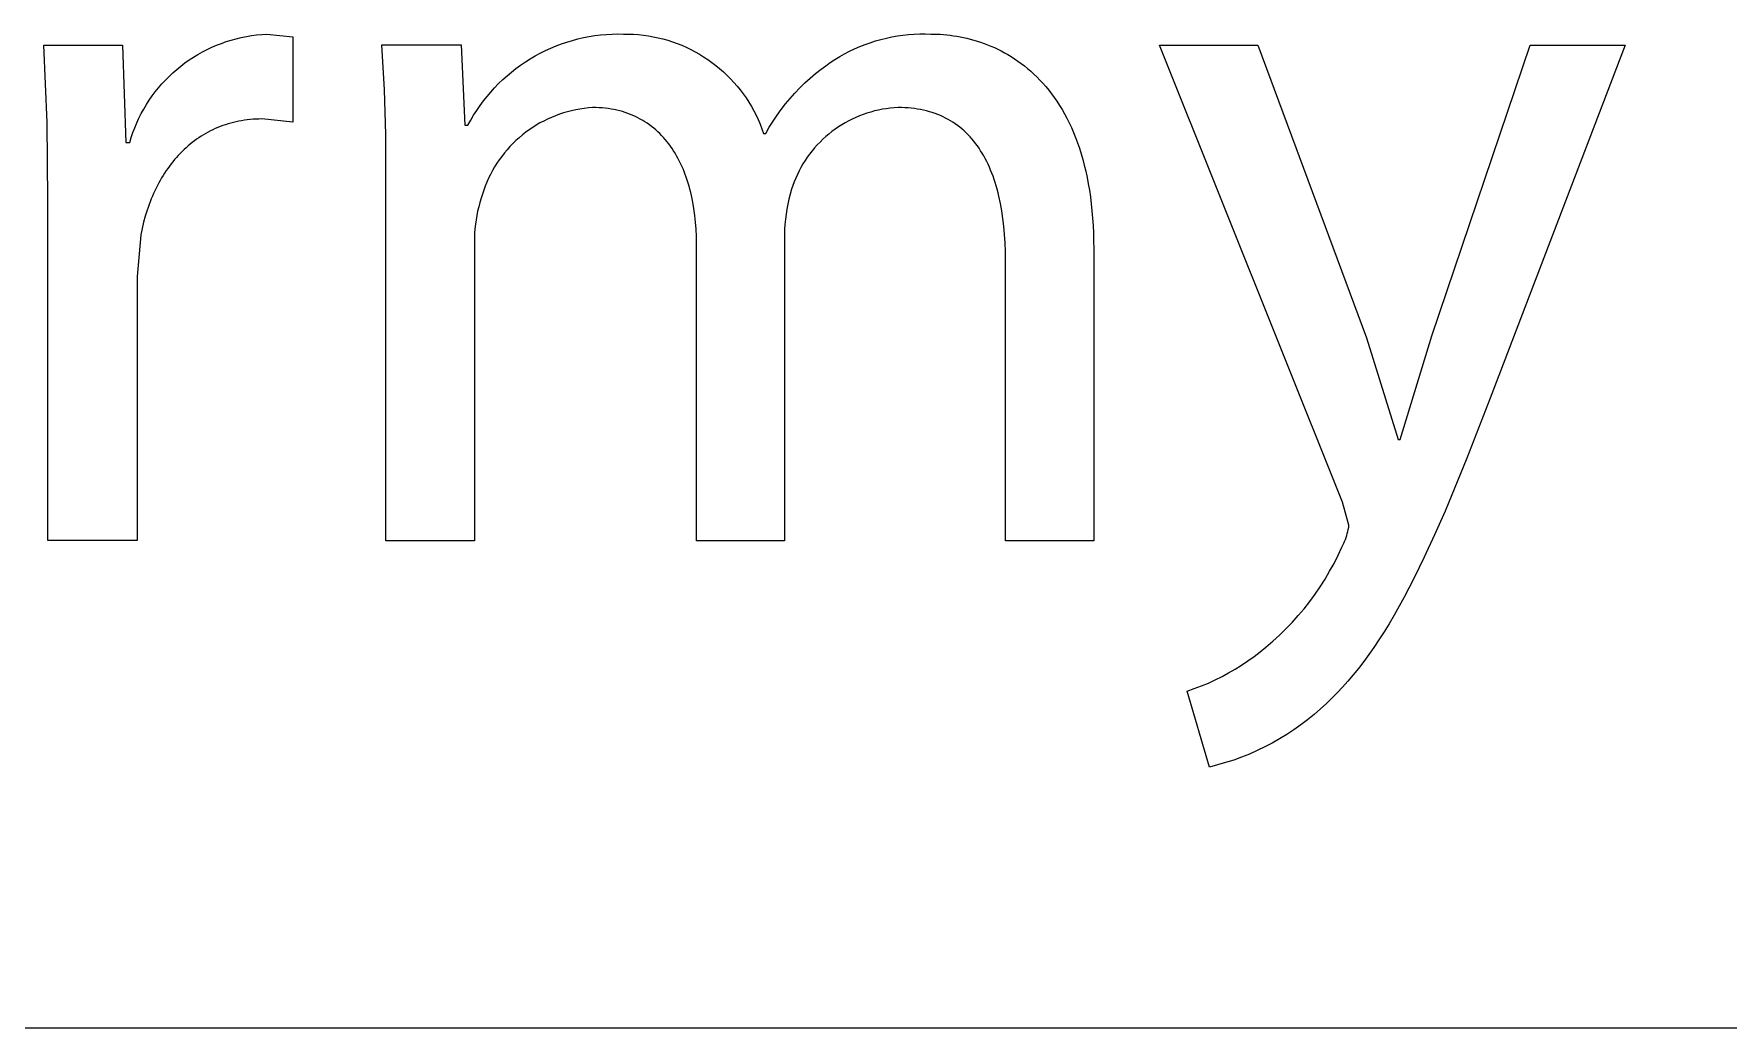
# Model space of a CAD drawing. Header units: millimetres. Extents: x 0 to 3480, y 0 to 2432.
# Drawn here: x 2579.6 to 2637.2, y 0 to 33.8 of the extents above; entities that cross this region are included whole.
import ezdxf

# ---------------------------------------------------------------- set-up
doc = ezdxf.new("R2010")
doc.units = ezdxf.units.MM
doc.header["$MEASUREMENT"] = 0
doc.layers.add('Domyślny', color=7, linetype='Continuous', true_color=0x000000)

msp = doc.modelspace()

# ---------------------------------------------------------------- linework, layer by layer
at = {"layer": 'Domyślny', "color": 18, "lineweight": 15, "true_color": 0x000000}
for p, q in [((2580.027, 30.82), (2579.919, 33.456)), ((2579.919, 33.456), (2582.596, 33.456)), ((2582.596, 33.456), (2582.712, 30.141)), ((2585.631, 33.381), (2585.793, 33.451)), ((2585.793, 33.451), (2585.958, 33.515)), ((2585.958, 33.515), (2586.125, 33.573)), ((2586.125, 33.573), (2586.293, 33.626)), ((2586.293, 33.626), (2586.463, 33.673)), ((2586.463, 33.673), (2586.635, 33.714)), ((2586.635, 33.714), (2586.808, 33.748)), ((2586.808, 33.748), (2586.983, 33.777)), ((2586.983, 33.777), (2587.158, 33.8)), ((2587.158, 33.8), (2587.334, 33.816)), ((2587.334, 33.816), (2587.51, 33.827)), ((2587.51, 33.827), (2588.391, 33.734)), ((2588.391, 33.734), (2588.391, 30.836)), ((2591.506, 31.937), (2591.418, 33.461)), ((2591.418, 33.461), (2594.118, 33.461)), ((2594.118, 33.461), (2594.246, 30.726)), ((2597.345, 33.426), (2597.528, 33.495)), ((2597.528, 33.495), (2597.714, 33.558)), ((2597.714, 33.558), (2597.902, 33.615)), ((2597.902, 33.615), (2598.091, 33.665)), ((2598.091, 33.665), (2598.283, 33.709)), ((2598.283, 33.709), (2598.475, 33.746)), ((2598.475, 33.746), (2598.669, 33.777)), ((2598.669, 33.777), (2598.863, 33.801)), ((2598.863, 33.801), (2599.059, 33.819)), ((2599.059, 33.819), (2599.254, 33.83)), ((2599.254, 33.83), (2599.45, 33.835)), ((2599.45, 33.835), (2599.646, 33.832)), ((2599.646, 33.832), (2599.815, 33.832)), ((2599.815, 33.832), (2599.984, 33.825)), ((2599.984, 33.825), (2600.152, 33.813)), ((2600.152, 33.813), (2600.32, 33.795)), ((2600.32, 33.795), (2600.488, 33.771)), ((2600.488, 33.771), (2600.654, 33.742)), ((2600.654, 33.742), (2600.819, 33.706)), ((2600.819, 33.706), (2600.983, 33.666)), ((2600.983, 33.666), (2601.145, 33.62)), ((2601.145, 33.62), (2601.306, 33.568)), ((2601.306, 33.568), (2601.465, 33.511)), ((2601.465, 33.511), (2601.622, 33.448)), ((2601.622, 33.448), (2601.776, 33.38)), ((2607.681, 33.403), (2607.859, 33.473)), ((2607.859, 33.473), (2608.038, 33.537)), ((2608.038, 33.537), (2608.219, 33.595)), ((2608.219, 33.595), (2608.403, 33.647)), ((2608.403, 33.647), (2608.587, 33.692)), ((2608.587, 33.692), (2608.774, 33.732)), ((2608.774, 33.732), (2608.961, 33.765)), ((2608.961, 33.765), (2609.15, 33.792)), ((2609.15, 33.792), (2609.339, 33.813)), ((2609.339, 33.813), (2609.529, 33.827)), ((2609.529, 33.827), (2609.719, 33.835)), ((2609.719, 33.835), (2609.91, 33.837)), ((2609.91, 33.837), (2610.1, 33.832)), ((2610.1, 33.832), (2610.206, 33.831)), ((2610.206, 33.831), (2610.313, 33.828)), ((2610.313, 33.828), (2610.421, 33.822)), ((2610.421, 33.822), (2610.531, 33.814)), ((2610.531, 33.814), (2610.642, 33.804)), ((2610.642, 33.804), (2610.754, 33.791)), ((2610.754, 33.791), (2610.867, 33.776)), ((2610.867, 33.776), (2610.98, 33.758)), ((2610.98, 33.758), (2611.095, 33.738)), ((2611.095, 33.738), (2611.21, 33.714)), ((2611.21, 33.714), (2611.326, 33.688)), ((2611.326, 33.688), (2611.442, 33.659)), ((2611.442, 33.659), (2611.559, 33.627)), ((2611.559, 33.627), (2611.675, 33.592)), ((2611.675, 33.592), (2611.792, 33.554)), ((2611.792, 33.554), (2611.909, 33.513)), ((2611.909, 33.513), (2612.026, 33.468)), ((2612.026, 33.468), (2612.143, 33.421)), ((2624.106, 17.902), (2617.883, 33.456)), ((2617.883, 33.456), (2621.22, 33.456)), ((2621.22, 33.456), (2624.918, 23.489)), ((2627.143, 23.558), (2630.492, 33.456)), ((2633.726, 33.456), (2629.136, 21.437)), ((2630.492, 33.456), (2633.726, 33.456)), ((2584.718, 32.847), (2584.862, 32.949)), ((2584.862, 32.949), (2585.01, 33.046)), ((2585.01, 33.046), (2585.161, 33.138)), ((2585.161, 33.138), (2585.315, 33.224)), ((2585.315, 33.224), (2585.472, 33.305)), ((2585.472, 33.305), (2585.631, 33.381)), ((2596.141, 32.773), (2596.303, 32.884)), ((2596.303, 32.884), (2596.469, 32.988)), ((2596.469, 32.988), (2596.638, 33.088)), ((2596.638, 33.088), (2596.81, 33.181)), ((2596.81, 33.181), (2596.986, 33.269)), ((2596.986, 33.269), (2597.164, 33.35)), ((2597.164, 33.35), (2597.345, 33.426)), ((2601.776, 33.38), (2601.929, 33.307)), ((2601.929, 33.307), (2602.078, 33.229)), ((2602.078, 33.229), (2602.225, 33.146)), ((2602.225, 33.146), (2602.369, 33.058)), ((2602.369, 33.058), (2602.51, 32.965)), ((2602.51, 32.965), (2602.648, 32.867)), ((2602.648, 32.867), (2602.782, 32.764)), ((2606.521, 32.753), (2606.677, 32.862)), ((2606.677, 32.862), (2606.836, 32.966)), ((2606.836, 32.966), (2606.999, 33.065)), ((2606.999, 33.065), (2607.166, 33.158)), ((2607.166, 33.158), (2607.335, 33.245)), ((2607.335, 33.245), (2607.507, 33.327)), ((2607.507, 33.327), (2607.681, 33.403)), ((2612.143, 33.421), (2612.26, 33.369)), ((2612.26, 33.369), (2612.376, 33.315)), ((2612.376, 33.315), (2612.492, 33.257)), ((2612.492, 33.257), (2612.607, 33.196)), ((2612.607, 33.196), (2612.722, 33.13)), ((2612.722, 33.13), (2612.836, 33.062)), ((2612.836, 33.062), (2612.949, 32.989)), ((2612.949, 32.989), (2613.061, 32.913)), ((2613.061, 32.913), (2613.172, 32.832)), ((2584.055, 32.266), (2584.18, 32.391)), ((2584.18, 32.391), (2584.308, 32.512)), ((2584.308, 32.512), (2584.441, 32.629)), ((2584.441, 32.629), (2584.578, 32.74)), ((2584.578, 32.74), (2584.718, 32.847)), ((2595.533, 32.279), (2595.678, 32.41)), ((2595.678, 32.41), (2595.829, 32.536)), ((2595.829, 32.536), (2595.983, 32.657)), ((2595.983, 32.657), (2596.141, 32.773)), ((2602.782, 32.764), (2602.913, 32.657)), ((2602.913, 32.657), (2603.04, 32.546)), ((2603.04, 32.546), (2603.163, 32.431)), ((2603.163, 32.431), (2603.282, 32.311)), ((2603.282, 32.311), (2603.397, 32.187)), ((2605.814, 32.166), (2605.994, 32.33)), ((2605.994, 32.33), (2606.178, 32.488)), ((2606.178, 32.488), (2606.368, 32.639)), ((2606.368, 32.639), (2606.521, 32.753)), ((2613.172, 32.832), (2613.282, 32.748)), ((2613.282, 32.748), (2613.391, 32.66)), ((2613.391, 32.66), (2613.499, 32.568)), ((2613.499, 32.568), (2613.604, 32.471)), ((2613.604, 32.471), (2613.709, 32.371)), ((2613.709, 32.371), (2613.812, 32.266)), ((2583.503, 31.578), (2583.604, 31.723)), ((2583.604, 31.723), (2583.71, 31.864)), ((2583.71, 31.864), (2583.82, 32.002)), ((2583.82, 32.002), (2583.935, 32.136)), ((2583.935, 32.136), (2584.055, 32.266)), ((2591.553, 30.411), (2591.506, 31.937)), ((2594.876, 31.553), (2594.997, 31.707)), ((2594.997, 31.707), (2595.124, 31.856)), ((2595.124, 31.856), (2595.255, 32.002)), ((2595.255, 32.002), (2595.392, 32.143)), ((2595.392, 32.143), (2595.533, 32.279)), ((2603.397, 32.187), (2603.508, 32.06)), ((2603.508, 32.06), (2603.614, 31.928)), ((2603.614, 31.928), (2603.716, 31.794)), ((2603.716, 31.794), (2603.813, 31.655)), ((2605.312, 31.64), (2605.473, 31.821)), ((2605.473, 31.821), (2605.641, 31.997)), ((2605.641, 31.997), (2605.814, 32.166)), ((2613.812, 32.266), (2613.913, 32.156)), ((2613.913, 32.156), (2614.012, 32.043)), ((2614.012, 32.043), (2614.109, 31.924)), ((2614.109, 31.924), (2614.205, 31.802)), ((2614.205, 31.802), (2614.298, 31.674)), ((2583.232, 31.123), (2583.317, 31.278)), ((2583.317, 31.278), (2583.408, 31.429)), ((2583.408, 31.429), (2583.503, 31.578)), ((2594.543, 31.067), (2594.649, 31.233)), ((2594.649, 31.233), (2594.759, 31.395)), ((2594.759, 31.395), (2594.876, 31.553)), ((2597.597, 31.147), (2597.459, 31.101)), ((2597.736, 31.187), (2597.597, 31.147)), ((2597.876, 31.223), (2597.736, 31.187)), ((2598.018, 31.254), (2597.876, 31.223)), ((2598.16, 31.28), (2598.018, 31.254)), ((2598.303, 31.302), (2598.16, 31.28)), ((2598.447, 31.318), (2598.303, 31.302)), ((2598.592, 31.329), (2598.447, 31.318)), ((2598.701, 31.328), (2598.592, 31.329)), ((2598.808, 31.323), (2598.701, 31.328)), ((2598.913, 31.316), (2598.808, 31.323)), ((2599.017, 31.306), (2598.913, 31.316)), ((2599.119, 31.294), (2599.017, 31.306)), ((2599.22, 31.278), (2599.119, 31.294)), ((2599.319, 31.26), (2599.22, 31.278)), ((2599.416, 31.24), (2599.319, 31.26)), ((2599.511, 31.216), (2599.416, 31.24)), ((2599.605, 31.19), (2599.511, 31.216)), ((2599.697, 31.162), (2599.605, 31.19)), ((2599.787, 31.131), (2599.697, 31.162)), ((2599.876, 31.097), (2599.787, 31.131)), ((2603.813, 31.655), (2603.905, 31.514)), ((2603.905, 31.514), (2603.992, 31.37)), ((2603.992, 31.37), (2604.075, 31.222)), ((2604.075, 31.222), (2604.152, 31.072)), ((2604.865, 31.065), (2605.007, 31.262)), ((2605.007, 31.262), (2605.156, 31.454)), ((2605.156, 31.454), (2605.312, 31.64)), ((2607.926, 31.138), (2607.798, 31.094)), ((2608.055, 31.178), (2607.926, 31.138)), ((2608.186, 31.213), (2608.055, 31.178)), ((2608.317, 31.244), (2608.186, 31.213)), ((2608.45, 31.27), (2608.317, 31.244)), ((2608.584, 31.291), (2608.45, 31.27)), ((2608.718, 31.309), (2608.584, 31.291)), ((2608.853, 31.321), (2608.718, 31.309)), ((2608.988, 31.329), (2608.853, 31.321)), ((2609.102, 31.328), (2608.988, 31.329)), ((2609.215, 31.323), (2609.102, 31.328)), ((2609.326, 31.316), (2609.215, 31.323)), ((2609.435, 31.306), (2609.326, 31.316)), ((2609.543, 31.293), (2609.435, 31.306)), ((2609.648, 31.278), (2609.543, 31.293)), ((2609.752, 31.26), (2609.648, 31.278)), ((2609.853, 31.238), (2609.752, 31.26)), ((2609.953, 31.215), (2609.853, 31.238)), ((2610.051, 31.188), (2609.953, 31.215)), ((2610.147, 31.159), (2610.051, 31.188)), ((2610.241, 31.127), (2610.147, 31.159)), ((2614.298, 31.674), (2614.388, 31.542)), ((2614.388, 31.542), (2614.477, 31.405)), ((2614.477, 31.405), (2614.563, 31.264)), ((2614.563, 31.264), (2614.647, 31.117)), ((2580.058, 28.182), (2580.027, 30.82)), ((2582.947, 30.477), (2583.01, 30.642)), ((2583.01, 30.642), (2583.078, 30.805)), ((2583.078, 30.805), (2583.153, 30.965)), ((2583.153, 30.965), (2583.232, 31.123)), ((2585.669, 30.574), (2585.587, 30.534)), ((2585.753, 30.613), (2585.669, 30.574)), ((2585.837, 30.649), (2585.753, 30.613)), ((2585.923, 30.684), (2585.837, 30.649)), ((2586.01, 30.716), (2585.923, 30.684)), ((2586.098, 30.747), (2586.01, 30.716)), ((2586.187, 30.775), (2586.098, 30.747)), ((2586.277, 30.801), (2586.187, 30.775)), ((2586.369, 30.825), (2586.277, 30.801)), ((2586.461, 30.846), (2586.369, 30.825)), ((2586.554, 30.866), (2586.461, 30.846)), ((2586.648, 30.883), (2586.554, 30.866)), ((2586.744, 30.898), (2586.648, 30.883)), ((2586.84, 30.911), (2586.744, 30.898)), ((2586.937, 30.922), (2586.84, 30.911)), ((2587.035, 30.93), (2586.937, 30.922)), ((2587.135, 30.936), (2587.035, 30.93)), ((2587.235, 30.94), (2587.135, 30.936)), ((2587.336, 30.941), (2587.235, 30.94)), ((2588.391, 30.836), (2587.336, 30.941)), ((2594.246, 30.726), (2594.35, 30.726)), ((2594.35, 30.726), (2594.444, 30.899)), ((2594.444, 30.899), (2594.543, 31.067)), ((2596.432, 30.572), (2596.315, 30.487)), ((2596.552, 30.654), (2596.432, 30.572)), ((2596.674, 30.731), (2596.552, 30.654)), ((2596.799, 30.804), (2596.674, 30.731)), ((2596.927, 30.872), (2596.799, 30.804)), ((2597.057, 30.936), (2596.927, 30.872)), ((2597.189, 30.996), (2597.057, 30.936)), ((2597.323, 31.051), (2597.189, 30.996)), ((2597.459, 31.101), (2597.323, 31.051)), ((2599.963, 31.061), (2599.876, 31.097)), ((2600.048, 31.022), (2599.963, 31.061)), ((2600.132, 30.981), (2600.048, 31.022)), ((2600.214, 30.938), (2600.132, 30.981)), ((2600.294, 30.892), (2600.214, 30.938)), ((2600.372, 30.844), (2600.294, 30.892)), ((2600.449, 30.793), (2600.372, 30.844)), ((2600.524, 30.74), (2600.449, 30.793)), ((2600.597, 30.685), (2600.524, 30.74)), ((2600.669, 30.628), (2600.597, 30.685)), ((2600.739, 30.568), (2600.669, 30.628)), ((2600.807, 30.506), (2600.739, 30.568)), ((2604.152, 31.072), (2604.225, 30.92)), ((2604.225, 30.92), (2604.292, 30.765)), ((2604.292, 30.765), (2604.353, 30.607)), ((2604.353, 30.607), (2604.41, 30.448)), ((2604.479, 30.448), (2604.601, 30.658)), ((2604.601, 30.658), (2604.729, 30.864)), ((2604.729, 30.864), (2604.865, 31.065)), ((2606.843, 30.592), (2606.734, 30.512)), ((2606.954, 30.669), (2606.843, 30.592)), ((2607.068, 30.742), (2606.954, 30.669)), ((2607.185, 30.811), (2607.068, 30.742)), ((2607.303, 30.876), (2607.185, 30.811)), ((2607.424, 30.937), (2607.303, 30.876)), ((2607.547, 30.993), (2607.424, 30.937)), ((2607.671, 31.046), (2607.547, 30.993)), ((2607.798, 31.094), (2607.671, 31.046)), ((2610.334, 31.092), (2610.241, 31.127)), ((2610.424, 31.055), (2610.334, 31.092)), ((2610.513, 31.015), (2610.424, 31.055)), ((2610.599, 30.972), (2610.513, 31.015)), ((2610.684, 30.927), (2610.599, 30.972)), ((2610.768, 30.879), (2610.684, 30.927)), ((2610.849, 30.829), (2610.768, 30.879)), ((2610.928, 30.776), (2610.849, 30.829)), ((2611.006, 30.72), (2610.928, 30.776)), ((2611.082, 30.662), (2611.006, 30.72)), ((2611.155, 30.602), (2611.082, 30.662)), ((2611.228, 30.539), (2611.155, 30.602)), ((2614.647, 31.117), (2614.728, 30.965)), ((2614.728, 30.965), (2614.806, 30.809)), ((2614.806, 30.809), (2614.881, 30.647)), ((2614.881, 30.647), (2614.953, 30.48)), ((2582.712, 30.141), (2582.839, 30.141)), ((2582.839, 30.141), (2582.89, 30.31)), ((2582.89, 30.31), (2582.947, 30.477)), ((2584.827, 30.024), (2584.757, 29.963)), ((2584.897, 30.083), (2584.827, 30.024)), ((2584.969, 30.14), (2584.897, 30.083)), ((2585.042, 30.196), (2584.969, 30.14)), ((2585.116, 30.25), (2585.042, 30.196)), ((2585.192, 30.302), (2585.116, 30.25)), ((2585.268, 30.352), (2585.192, 30.302)), ((2585.346, 30.401), (2585.268, 30.352)), ((2585.425, 30.447), (2585.346, 30.401)), ((2585.505, 30.491), (2585.425, 30.447)), ((2585.587, 30.534), (2585.505, 30.491)), ((2591.557, 28.884), (2591.553, 30.411)), ((2595.778, 30.002), (2595.681, 29.894)), ((2595.878, 30.106), (2595.778, 30.002)), ((2595.983, 30.207), (2595.878, 30.106)), ((2596.09, 30.304), (2595.983, 30.207)), ((2596.201, 30.397), (2596.09, 30.304)), ((2596.315, 30.487), (2596.201, 30.397)), ((2600.874, 30.442), (2600.807, 30.506)), ((2600.939, 30.376), (2600.874, 30.442)), ((2601.002, 30.308), (2600.939, 30.376)), ((2601.063, 30.238), (2601.002, 30.308)), ((2601.123, 30.166), (2601.063, 30.238)), ((2601.181, 30.091), (2601.123, 30.166)), ((2601.237, 30.015), (2601.181, 30.091)), ((2601.292, 29.937), (2601.237, 30.015)), ((2604.41, 30.448), (2604.479, 30.448)), ((2606.235, 30.057), (2606.145, 29.956)), ((2606.328, 30.154), (2606.235, 30.057)), ((2606.425, 30.249), (2606.328, 30.154)), ((2606.525, 30.34), (2606.425, 30.249)), ((2606.628, 30.428), (2606.525, 30.34)), ((2606.734, 30.512), (2606.628, 30.428)), ((2611.298, 30.473), (2611.228, 30.539)), ((2611.366, 30.405), (2611.298, 30.473)), ((2611.433, 30.335), (2611.366, 30.405)), ((2611.498, 30.262), (2611.433, 30.335)), ((2611.561, 30.186), (2611.498, 30.262)), ((2611.622, 30.108), (2611.561, 30.186)), ((2611.681, 30.028), (2611.622, 30.108)), ((2611.739, 29.945), (2611.681, 30.028)), ((2614.953, 30.48), (2615.023, 30.308)), ((2615.023, 30.308), (2615.089, 30.131)), ((2615.089, 30.131), (2615.152, 29.948)), ((2584.249, 29.414), (2584.192, 29.338)), ((2584.308, 29.488), (2584.249, 29.414)), ((2584.368, 29.561), (2584.308, 29.488)), ((2584.43, 29.632), (2584.368, 29.561)), ((2584.493, 29.701), (2584.43, 29.632)), ((2584.557, 29.769), (2584.493, 29.701)), ((2584.623, 29.835), (2584.557, 29.769)), ((2584.689, 29.9), (2584.623, 29.835)), ((2584.757, 29.963), (2584.689, 29.9)), ((2595.333, 29.432), (2595.256, 29.309)), ((2595.414, 29.552), (2595.333, 29.432)), ((2595.499, 29.669), (2595.414, 29.552)), ((2595.588, 29.783), (2595.499, 29.669)), ((2595.681, 29.894), (2595.588, 29.783)), ((2601.344, 29.857), (2601.292, 29.937)), ((2601.396, 29.774), (2601.344, 29.857)), ((2601.445, 29.691), (2601.396, 29.774)), ((2601.493, 29.605), (2601.445, 29.691)), ((2601.539, 29.517), (2601.493, 29.605)), ((2601.583, 29.428), (2601.539, 29.517)), ((2601.625, 29.336), (2601.583, 29.428)), ((2605.748, 29.409), (2605.68, 29.292)), ((2605.82, 29.523), (2605.748, 29.409)), ((2605.896, 29.636), (2605.82, 29.523)), ((2605.975, 29.745), (2605.896, 29.636)), ((2606.058, 29.852), (2605.975, 29.745)), ((2606.145, 29.956), (2606.058, 29.852)), ((2611.794, 29.86), (2611.739, 29.945)), ((2611.848, 29.773), (2611.794, 29.86)), ((2611.9, 29.683), (2611.848, 29.773)), ((2611.951, 29.591), (2611.9, 29.683)), ((2611.999, 29.497), (2611.951, 29.591)), ((2612.046, 29.401), (2611.999, 29.497)), ((2612.091, 29.302), (2612.046, 29.401)), ((2615.152, 29.948), (2615.212, 29.76)), ((2615.212, 29.76), (2615.268, 29.567)), ((2615.268, 29.567), (2615.32, 29.368)), ((2583.875, 28.851), (2583.827, 28.765)), ((2583.924, 28.936), (2583.875, 28.851)), ((2583.975, 29.019), (2583.924, 28.936)), ((2584.027, 29.101), (2583.975, 29.019)), ((2584.08, 29.182), (2584.027, 29.101)), ((2584.135, 29.261), (2584.08, 29.182)), ((2584.192, 29.338), (2584.135, 29.261)), ((2591.557, 16.587), (2591.557, 28.884)), ((2595.051, 28.925), (2594.992, 28.793)), ((2595.115, 29.055), (2595.051, 28.925)), ((2595.183, 29.183), (2595.115, 29.055)), ((2595.256, 29.309), (2595.183, 29.183)), ((2601.666, 29.244), (2601.625, 29.336)), ((2601.705, 29.149), (2601.666, 29.244)), ((2601.743, 29.053), (2601.705, 29.149)), ((2601.778, 28.955), (2601.743, 29.053)), ((2601.812, 28.855), (2601.778, 28.955)), ((2601.844, 28.754), (2601.812, 28.855)), ((2605.501, 28.928), (2605.45, 28.803)), ((2605.557, 29.051), (2605.501, 28.928)), ((2605.616, 29.173), (2605.557, 29.051)), ((2605.68, 29.292), (2605.616, 29.173)), ((2612.134, 29.201), (2612.091, 29.302)), ((2612.175, 29.097), (2612.134, 29.201)), ((2612.215, 28.992), (2612.175, 29.097)), ((2612.253, 28.884), (2612.215, 28.992)), ((2612.289, 28.774), (2612.253, 28.884)), ((2615.32, 29.368), (2615.37, 29.163)), ((2615.37, 29.163), (2615.415, 28.952)), ((2615.415, 28.952), (2615.456, 28.736)), ((2583.61, 28.314), (2583.571, 28.22)), ((2583.65, 28.407), (2583.61, 28.314)), ((2583.692, 28.499), (2583.65, 28.407)), ((2583.736, 28.589), (2583.692, 28.499)), ((2583.781, 28.678), (2583.736, 28.589)), ((2583.827, 28.765), (2583.781, 28.678)), ((2594.842, 28.385), (2594.802, 28.246)), ((2594.888, 28.523), (2594.842, 28.385)), ((2594.937, 28.659), (2594.888, 28.523)), ((2594.992, 28.793), (2594.937, 28.659)), ((2601.875, 28.651), (2601.844, 28.754)), ((2601.903, 28.547), (2601.875, 28.651)), ((2601.93, 28.441), (2601.903, 28.547)), ((2601.956, 28.334), (2601.93, 28.441)), ((2601.979, 28.225), (2601.956, 28.334)), ((2605.312, 28.38), (2605.269, 28.212)), ((2605.36, 28.547), (2605.312, 28.38)), ((2605.403, 28.676), (2605.36, 28.547)), ((2605.45, 28.803), (2605.403, 28.676)), ((2612.323, 28.662), (2612.289, 28.774)), ((2612.355, 28.547), (2612.323, 28.662)), ((2612.386, 28.431), (2612.355, 28.547)), ((2612.415, 28.312), (2612.386, 28.431)), ((2612.468, 28.069), (2612.415, 28.312)), ((2615.456, 28.736), (2615.494, 28.514)), ((2615.494, 28.514), (2615.527, 28.286)), ((2615.527, 28.286), (2615.557, 28.052)), ((2580.058, 16.593), (2580.058, 28.182)), ((2583.429, 27.832), (2583.368, 27.63)), ((2583.462, 27.931), (2583.429, 27.832)), ((2583.497, 28.028), (2583.462, 27.931)), ((2583.533, 28.125), (2583.497, 28.028)), ((2583.571, 28.22), (2583.533, 28.125)), ((2594.679, 27.807), (2594.649, 27.658)), ((2594.715, 27.955), (2594.679, 27.807)), ((2594.756, 28.101), (2594.715, 27.955)), ((2594.802, 28.246), (2594.756, 28.101)), ((2602.001, 28.115), (2601.979, 28.225)), ((2602.039, 27.891), (2602.001, 28.115)), ((2602.071, 27.661), (2602.039, 27.891)), ((2605.171, 27.699), (2605.15, 27.527)), ((2605.198, 27.871), (2605.171, 27.699)), ((2605.231, 28.042), (2605.198, 27.871)), ((2605.269, 28.212), (2605.231, 28.042)), ((2612.513, 27.817), (2612.468, 28.069)), ((2612.551, 27.557), (2612.513, 27.817)), ((2615.557, 28.052), (2615.582, 27.812)), ((2615.582, 27.812), (2615.602, 27.566)), ((2583.264, 27.214), (2583.222, 27)), ((2583.313, 27.425), (2583.264, 27.214)), ((2583.368, 27.63), (2583.313, 27.425)), ((2594.586, 27.207), (2594.576, 27.055)), ((2594.602, 27.358), (2594.586, 27.207)), ((2594.623, 27.508), (2594.602, 27.358)), ((2594.649, 27.658), (2594.623, 27.508)), ((2602.095, 27.426), (2602.071, 27.661)), ((2602.113, 27.186), (2602.095, 27.426)), ((2602.123, 26.942), (2602.113, 27.186)), ((2605.122, 27.18), (2605.117, 27.006)), ((2605.133, 27.354), (2605.122, 27.18)), ((2605.15, 27.527), (2605.133, 27.354)), ((2612.583, 27.288), (2612.551, 27.557)), ((2612.607, 27.012), (2612.583, 27.288)), ((2615.602, 27.566), (2615.619, 27.314)), ((2615.619, 27.314), (2615.631, 27.055)), ((2583.222, 27), (2583.094, 25.575)), ((2594.576, 27.055), (2594.57, 26.903)), ((2594.57, 26.903), (2594.57, 26.751)), ((2594.57, 26.751), (2594.57, 16.587)), ((2602.127, 26.693), (2602.123, 26.942)), ((2602.127, 16.587), (2602.127, 26.693)), ((2605.117, 27.006), (2605.117, 16.587)), ((2612.624, 26.728), (2612.607, 27.012)), ((2612.635, 26.436), (2612.624, 26.728)), ((2615.631, 27.055), (2615.638, 26.79)), ((2615.638, 26.79), (2615.64, 26.519)), ((2615.64, 26.519), (2615.64, 16.587)), ((2612.638, 26.137), (2612.635, 26.436)), ((2612.638, 16.587), (2612.638, 26.137)), ((2583.094, 25.575), (2583.094, 16.593)), ((2624.918, 23.489), (2625.995, 20.035)), ((2626.065, 20.035), (2627.143, 23.558)), ((2629.136, 21.437), (2628.341, 19.394)), ((2625.995, 20.035), (2626.065, 20.035)), ((2628.341, 19.394), (2627.597, 17.597)), ((2624.326, 17.114), (2624.106, 17.902)), ((2627.597, 17.597), (2627.239, 16.785)), ((2624.227, 16.699), (2624.249, 16.766)), ((2624.249, 16.766), (2624.269, 16.835)), ((2624.269, 16.835), (2624.287, 16.904)), ((2624.287, 16.904), (2624.303, 16.974)), ((2624.303, 16.974), (2624.316, 17.044)), ((2624.316, 17.044), (2624.326, 17.114)), ((2627.239, 16.785), (2626.889, 16.026)), ((2583.094, 16.593), (2580.058, 16.593)), ((2594.57, 16.587), (2591.557, 16.587)), ((2605.117, 16.587), (2602.127, 16.587)), ((2615.64, 16.587), (2612.638, 16.587)), ((2623.954, 16.092), (2624.083, 16.373)), ((2624.083, 16.373), (2624.116, 16.436)), ((2624.116, 16.436), (2624.147, 16.5)), ((2624.147, 16.5), (2624.176, 16.565)), ((2624.176, 16.565), (2624.203, 16.632)), ((2624.203, 16.632), (2624.227, 16.699)), ((2623.669, 15.546), (2623.817, 15.817)), ((2623.817, 15.817), (2623.954, 16.092)), ((2626.889, 16.026), (2626.543, 15.319)), ((2623.174, 14.765), (2623.348, 15.02)), ((2623.348, 15.02), (2623.513, 15.28)), ((2623.513, 15.28), (2623.669, 15.546)), ((2626.543, 15.319), (2626.201, 14.662)), ((2622.802, 14.274), (2622.992, 14.516)), ((2622.992, 14.516), (2623.174, 14.765)), ((2626.201, 14.662), (2625.86, 14.051)), ((2622.397, 13.809), (2622.603, 14.038)), ((2622.603, 14.038), (2622.802, 14.274)), ((2625.86, 14.051), (2625.69, 13.762)), ((2621.734, 13.165), (2621.962, 13.372)), ((2621.962, 13.372), (2622.183, 13.587)), ((2622.183, 13.587), (2622.397, 13.809)), ((2625.519, 13.484), (2625.347, 13.216)), ((2625.69, 13.762), (2625.519, 13.484)), ((2621.096, 12.646), (2621.3, 12.802)), ((2621.3, 12.802), (2621.499, 12.965)), ((2621.499, 12.965), (2621.734, 13.165)), ((2625.002, 12.71), (2624.827, 12.472)), ((2625.175, 12.958), (2625.002, 12.71)), ((2625.347, 13.216), (2625.175, 12.958)), ((2620.232, 12.088), (2620.455, 12.217)), ((2620.455, 12.217), (2620.673, 12.353)), ((2620.673, 12.353), (2620.887, 12.496)), ((2620.887, 12.496), (2621.096, 12.646)), ((2624.651, 12.243), (2624.473, 12.022)), ((2624.827, 12.472), (2624.651, 12.243)), ((2618.821, 11.47), (2619.064, 11.554)), ((2619.064, 11.554), (2619.305, 11.646)), ((2619.305, 11.646), (2619.542, 11.745)), ((2619.542, 11.745), (2619.776, 11.852)), ((2619.776, 11.852), (2620.006, 11.966)), ((2620.006, 11.966), (2620.232, 12.088)), ((2624.11, 11.606), (2623.925, 11.411)), ((2624.292, 11.81), (2624.11, 11.606)), ((2624.473, 12.022), (2624.292, 11.81)), ((2619.575, 8.886), (2618.821, 11.47)), ((2623.547, 11.042), (2623.353, 10.868)), ((2623.737, 11.222), (2623.547, 11.042)), ((2623.925, 11.411), (2623.737, 11.222)), ((2622.915, 10.495), (2622.686, 10.321)), ((2623.137, 10.678), (2622.915, 10.495)), ((2623.353, 10.868), (2623.137, 10.678)), ((2621.967, 9.845), (2621.718, 9.702)), ((2622.212, 9.995), (2621.967, 9.845)), ((2622.452, 10.154), (2622.212, 9.995)), ((2622.686, 10.321), (2622.452, 10.154)), ((2620.941, 9.328), (2620.674, 9.221)), ((2621.204, 9.444), (2620.941, 9.328)), ((2621.463, 9.569), (2621.204, 9.444)), ((2621.718, 9.702), (2621.463, 9.569)), ((2619.854, 8.956), (2619.575, 8.886)), ((2620.13, 9.035), (2619.854, 8.956)), ((2620.404, 9.123), (2620.13, 9.035)), ((2620.674, 9.221), (2620.404, 9.123)), ((3477.085, 0), (0, 0)), ((3477.085, 0), (2165.12, 0))]:
    msp.add_line(p, q, dxfattribs=at)

doc.saveas('drawing.dxf')
